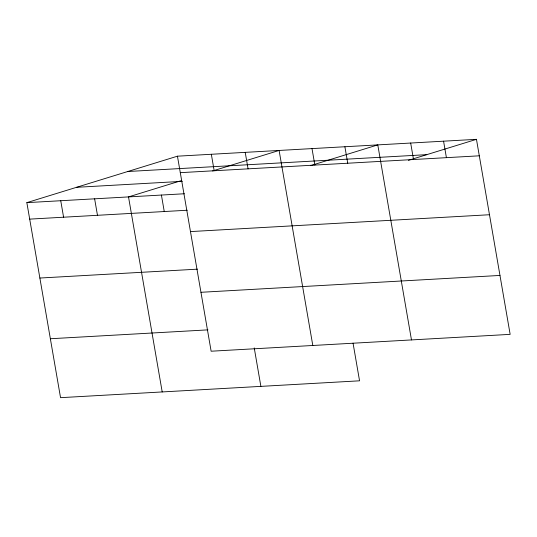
<?xml version="1.0" encoding="UTF-8"?>
<svg xmlns="http://www.w3.org/2000/svg" width="537" height="537" viewBox="0 0 537 537"><rect width="100%" height="100%" fill="white"/><g stroke="black" fill="none" stroke-linecap="round" stroke-linejoin="round"><path stroke-width="0.81" d="M353.051 343.17L359.555 380.814L60.54 397.669L26.85 202.637L177.445 156.186L476.46 139.331L510.15 334.363L211.135 351.218L177.445 156.186M181.412 180.593L128.518 196.911L162.201 391.936M212.612 170.967L279.112 150.454L312.803 345.486M310.487 165.651L377.786 144.889L411.476 339.921M408.362 160.335L476.46 139.331M127.752 171.511L426.767 154.663M180.291 172.666L479.306 155.811M76.549 187.306L182.325 181.345M26.85 202.637L184.433 193.756M29.696 219.123L187.279 210.236M190.474 231.588L489.489 214.733M39.872 278.038L197.455 269.158M200.959 292.296L499.974 275.441M50.357 338.746L207.94 329.866M443.569 141.184L446.415 157.663M410.677 143.037L413.524 159.523M344.895 146.749L347.741 163.228M312.004 148.601L314.85 165.081M245.221 152.36L248.067 168.846M254.236 347.916L260.881 386.378M211.336 154.273L214.182 170.753M161.409 195.052L164.255 211.538M94.626 198.818L97.472 215.297M60.741 200.731L63.588 217.21"/></g></svg>
